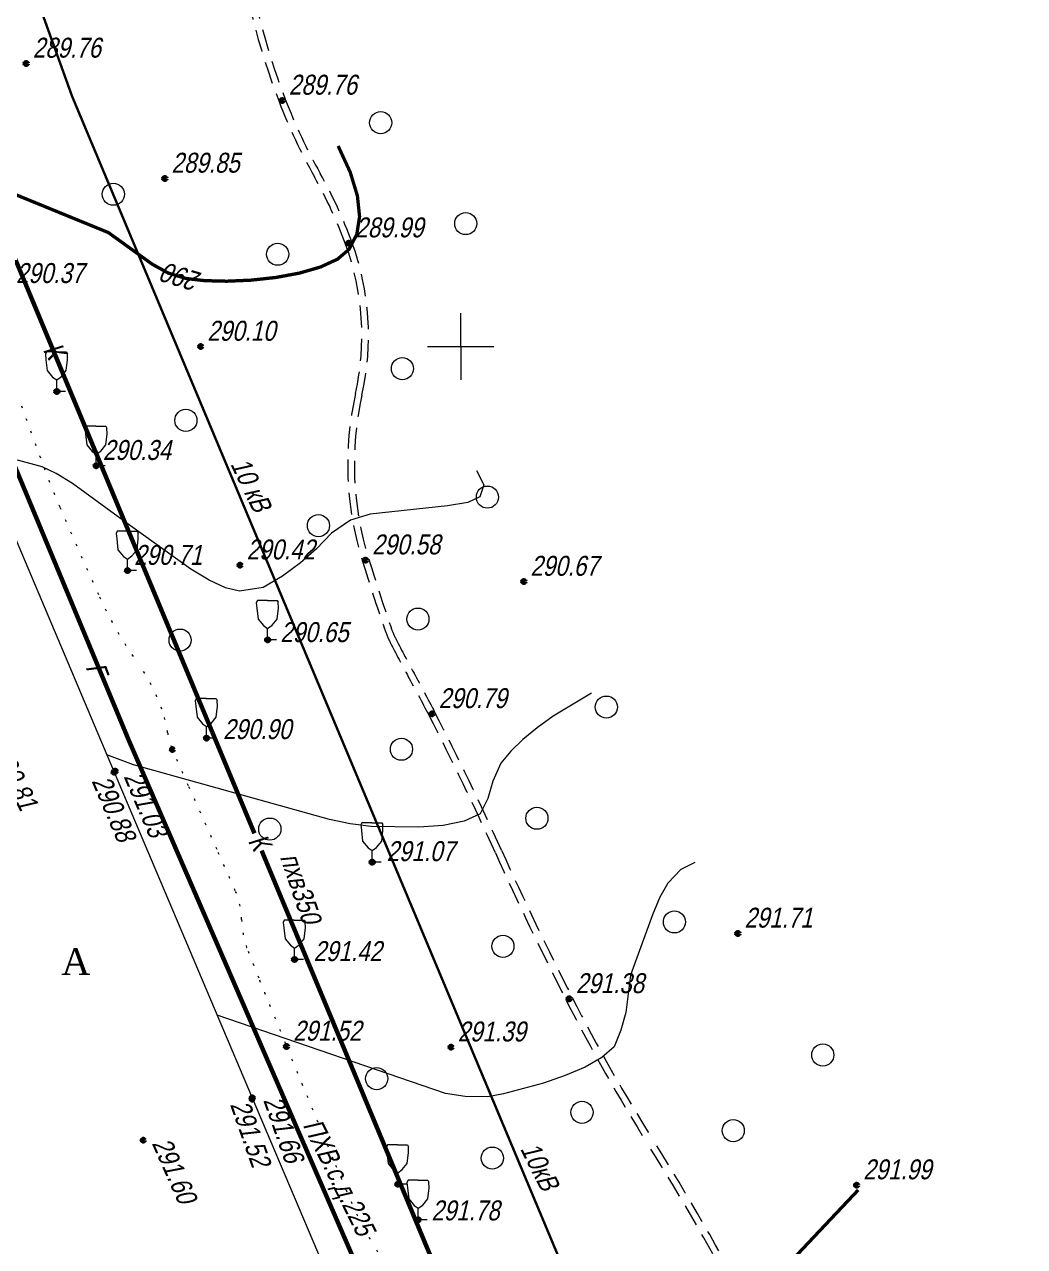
# Model space of a CAD drawing. Header units: metres. Extents: x 5191936 to 10384803, y 4968796 to 9938221.
# Drawn here: x 5192380.3 to 5192425.5, y 4968959.4 to 4969014.5 of the extents above; entities that cross this region are included whole.
import ezdxf

# ---------------------------------------------------------------- set-up
doc = ezdxf.new("R2010")
doc.units = ezdxf.units.M
for name, pattern in [('71100000a', [1, 0, -1]), ('COMMUN', [6, 5, -1]), ('DASHEDX2', [1.5, 1, -0.5])]:
    doc.linetypes.add(name, pattern=pattern)
doc.layers.get('0').update_dxf_attribs({"lineweight": 18})
for name, color, linetype, lineweight in [('31252100', 7, 'Continuous', 18), ('71100000', 7, 'Continuous', 18), ('71133200', 7, 'Continuous', 18), ('Commun', 7, 'Continuous', 18), ('CONTOURS-LABEL', 7, 'Continuous', 18), ('GEO_POINTS', 7, 'Continuous', 18), ('Grid', 7, 'Continuous', 18), ('Otm', 7, 'Continuous', 18), ('R_Поверхность7_CNT-MAJ', 7, 'Continuous', 18), ('R_Поверхность7_CNT-MIN', 7, 'Continuous', 18), ('Sit', 7, 'Continuous', 18), ('Text', 7, 'Continuous', 18), ('Text_com', 7, 'Continuous', 18)]:
    doc.layers.add(name, color=color, linetype=linetype, lineweight=lineweight)
doc.styles.add('eskd', font='ESKD1.shx', dxfattribs={"width": 1.2, "oblique": 15})
doc.styles.get("Standard").update_dxf_attribs({"font": 'arial.ttf', "width": 0.8, "oblique": 13, "height": 0.9})
doc.styles.add('style1', font='times.ttf', dxfattribs={"height": 1})
doc.linetypes.add('KABELww_500', pattern='A,0.0001,-0.4,[131,ltypeshp.shx,S=0.4,R=90,X=0.4,Y=-0.4],0.2,[131,ltypeshp.shx,S=0.2,R=90,X=0.4,Y=-0.2],3.6,[131,ltypeshp.shx,S=0.2,R=-90,X=-0.4,Y=0.2],0.2,[131,ltypeshp.shx,S=0.4,R=-90,X=-0.4,Y=0.4],-0.8,4,-0.4', length=9.6001)

# ---------------------------------------------------------------- blocks, each defined once
blk = doc.blocks.new('71133200')
for p, q in [((-0.924145, 3.560442), (-1.024145, 3.360442)), ((-1.024145, 3.360442), (-0.977382, 2.864397)), ((-0.024145, 3.560442), (-0.924145, 3.560442)), ((-0.024145, 3.560442), (0.875855, 3.560442)), ((0.875855, 3.560442), (0.958164, 3.395824)), ((0.975974, 2.864397), (0.958164, 3.395824)), ((-0.977382, 2.864397), (-0.861899, 1.88241)), ((0.861899, 1.88241), (0.975974, 2.864397)), ((-0.861899, 1.88241), (-0.374616, 1.28565)), ((-0.374616, 1.28565), (0, 1.039723)), ((0, 1.039723), (0.401375, 1.321765)), ((0.401375, 1.321765), (0.861899, 1.88241)), ((0, 0), (0, 1.039723)), ((0.8, 0), (0, 0))]:
    blk.add_line(p, q)
at = {"style": 'eskd', "oblique": 14.99997778}
blk.add_attdef('Z', (1.873004, -0.239356), '', height=2, dxfattribs=at)
blk = doc.blocks.new('31252100a')
blk.add_circle((0, 0), 1)
blk = doc.blocks.new('GRID')
at = {"layer": 'Grid', "color": 104}
blk.add_line((-1.5, 0), (1.5, 0), dxfattribs=at)
for points in [[(0, 0), (0, 1.5)], [(0, 0), (0, -1.5)]]:
    blk.add_lwpolyline(points, dxfattribs=at)

msp = doc.modelspace()

# ---------------------------------------------------------------- linework, layer by layer
at = {"layer": '71100000', "linetype": '71100000a', "ltscale": 0.5}
msp.add_lwpolyline([(5192380.174, 4968997.322, 0.004825), (5192381.193, 4968994.529, 0.011418), (5192381.911, 4968992.742, 0.004977), (5192383.693, 4968988.7, 0.049624), (5192385.401, 4968985.746, -0.070917), (5192386.51, 4968983.624, -0.050439), (5192386.768, 4968982.568, 0.0688), (5192386.985, 4968981.799, 0.000646), (5192387.174, 4968981.37, 0.000224), (5192387.72, 4968980.135, 0.002206), (5192389.031, 4968977.209, -0.003622), (5192389.825, 4968975.424, -0.096766), (5192390.111, 4968974.134, 0.087041), (5192390.401, 4968972.696, 0.002991), (5192390.917, 4968971.4, 0.001287), (5192392.141, 4968968.397, 0.001024), (5192394.355, 4968963.038, 0.003323), (5192395.052, 4968961.392, 0.03711), (5192396.093, 4968959.398, -0.039081), (5192397.074, 4968957.501, -0.003315)], format="xyb", dxfattribs=at)
at = {"layer": 'Commun', "color": 1, "linetype": 'KABELww_500', "lineweight": 30, "elevation": 289.986, "flags": 128}
for points in [[(5192382.466, 4969011.289), (5192370.473, 4969044.589), (5192358.264, 4969072.423), (5192342.751, 4969108.924), (5192335.712, 4969126.684)], [(5192382.466, 4969011.289), (5192415.089, 4968933.441), (5192434.818, 4968889.937), (5192458.845, 4968840.025)]]:
    msp.add_lwpolyline(points, dxfattribs=at)
at = {"layer": 'Commun', "color": 32, "linetype": 'COMMUN', "ltscale": 0.7, "const_width": 0.2, "elevation": 289.283, "flags": 128}
for points in [[(5192372.623, 4969021.398), (5192390.689, 4968978.02)], [(5192391.013, 4968977.241), (5192400.09, 4968955.446)]]:
    msp.add_lwpolyline(points, dxfattribs=at)
at = {"layer": 'Commun', "color": 4, "linetype": 'COMMUN', "ltscale": 0.7, "const_width": 0.2, "flags": 128}
msp.add_lwpolyline([(5192452.716, 4968951.05), (5192445.2, 4968949.396), (5192436.072, 4968929.142), (5192418.49, 4968908.416), (5192417.581, 4968906.66), (5192404.495, 4968937.301), (5192385.012, 4968982.233), (5192372.739, 4969011.765)], dxfattribs=at)
at = {"layer": 'GEO_POINTS', "lineweight": 60}
for centre in [(5192380.383, 4969012.784, 289.763), (5192391.942, 4969011.113, 289.759), (5192386.643, 4969007.59, 289.853), (5192394.944, 4969004.669, 289.988), (5192388.263, 4969000.001, 290.1), (5192381.764, 4968997.974, 290.562), (5192383.548, 4968994.619, 290.336), (5192395.705, 4968990.354, 290.582), (5192384.959, 4968989.882, 290.71), (5192390.039, 4968990.127, 290.424), (5192402.847, 4968989.389, 290.671), (5192391.285, 4968986.754, 290.653), (5192398.707, 4968983.412, 290.795), (5192388.529, 4968982.324, 290.899), (5192386.985, 4968981.799, 290.942), (5192384.361, 4968980.775, 290.883), (5192384.398, 4968980.824, 291.029), (5192396.004, 4968976.721, 291.066), (5192412.513, 4968973.501, 291.709), (5192392.501, 4968972.321, 291.424), (5192404.901, 4968970.544, 291.381), (5192392.141, 4968968.397, 291.524), (5192399.565, 4968968.363, 291.394), (5192390.592, 4968966.074, 291.655), (5192390.581, 4968966.023, 291.522), (5192385.671, 4968964.159, 291.598), (5192397.16, 4968962.174, 291.724), (5192417.876, 4968962.137, 291.99), (5192398.087, 4968960.575, 291.777)]:
    msp.add_circle(centre, 0.06, dxfattribs=at)
at = {"layer": 'R_Поверхность7_CNT-MAJ', "color": 32, "const_width": 0.15, "flags": 128}
for points, elevation in [([(5192394.467, 4969009.059), (5192395.015, 4969007.868), (5192395.338, 4969006.805), (5192395.436, 4969005.871), (5192395.31, 4969005.065), (5192394.959, 4969004.388), (5192394.444, 4969003.948), (5192393.674, 4969003.592), (5192392.72, 4969003.316), (5192391.65, 4969003.118), (5192390.534, 4969002.997), (5192389.442, 4969002.95), (5192388.443, 4969002.975), (5192387.608, 4969003.071), (5192386.798, 4969003.319), (5192386.082, 4969003.713), (5192384.095, 4969005.146), (5192375.602, 4969008.622), (5192374.093, 4969008.646)], 290), ([(5192417.949, 4968961.918), (5192414.535, 4968958.3), (5192414.059, 4968957.711), (5192413.518, 4968957.143), (5192412.815, 4968956.629), (5192412.124, 4968956.262), (5192411.314, 4968955.896), (5192409.44, 4968955.226), (5192408.429, 4968954.951), (5192407.404, 4968954.743), (5192405.419, 4968954.535), (5192404.539, 4968954.581), (5192403.652, 4968954.717), (5192402.759, 4968954.927), (5192400.962, 4968955.492), (5192398.258, 4968956.43), (5192397.36, 4968956.695), (5192393.949, 4968958.149)], 292)]:
    msp.add_lwpolyline(points, dxfattribs=dict(at, elevation=elevation))
at = {"layer": 'R_Поверхность7_CNT-MIN', "color": 32, "flags": 128}
for points, elevation in [([(5192400.71, 4968994.405), (5192401.045, 4968993.758), (5192400.866, 4968993.219), (5192400.33, 4968992.964), (5192399.409, 4968992.808), (5192395.908, 4968992.427), (5192395.021, 4968992.16), (5192394.171, 4968991.567), (5192393.496, 4968990.867), (5192392.773, 4968990.237), (5192391.952, 4968989.639), (5192391.079, 4968989.116), (5192390.02, 4968988.952), (5192389.385, 4968989.11), (5192388.645, 4968989.453), (5192387.823, 4968989.941), (5192385.1, 4968991.906), (5192382.482, 4968993.821), (5192381.741, 4968994.271), (5192381.105, 4968994.564), (5192380.046, 4968994.854), (5192379.155, 4968994.923), (5192378.434, 4968994.77)], 290.5), ([(5192405.91, 4968984.354), (5192404.179, 4968983.312), (5192403.45, 4968982.786), (5192402.811, 4968982.256), (5192402.263, 4968981.724), (5192401.806, 4968981.188), (5192401.457, 4968980.374), (5192401.233, 4968979.592), (5192400.875, 4968978.907), (5192400.159, 4968978.569), (5192399.203, 4968978.378), (5192398.114, 4968978.298), (5192395.955, 4968978.336), (5192395.012, 4968978.456), (5192394.075, 4968978.639), (5192385.236, 4968981.116), (5192384.026, 4968981.567)], 291), ([(5192410.568, 4968976.698), (5192409.946, 4968976.38), (5192409.359, 4968975.765), (5192408.997, 4968975.144), (5192408.656, 4968974.34), (5192407.669, 4968971.619), (5192407.453, 4968969.933), (5192407.233, 4968969.14), (5192406.937, 4968968.382), (5192406.38, 4968967.904), (5192405.613, 4968967.468), (5192404.71, 4968967.08), (5192403.746, 4968966.745), (5192401.933, 4968966.263), (5192401.231, 4968966.128), (5192400.209, 4968966.134), (5192399.318, 4968966.274), (5192389.009, 4968969.807)], 291.5)]:
    msp.add_lwpolyline(points, dxfattribs=dict(at, elevation=elevation))
at = {"layer": 'Sit', "elevation": 287.59, "flags": 128}
msp.add_lwpolyline([(5192357.012, 4969045.085), (5192360.686, 4969036.481), (5192365.791, 4969024.548), (5192376.42, 4968999.523), (5192384.361, 4968980.775), (5192390.592, 4968966.074), (5192395.43, 4968954.653), (5192400.395, 4968943.125), (5192407.902, 4968925.402), (5192412.241, 4968915.107)], dxfattribs=at)
at = {"layer": 'Sit', "linetype": 'DASHEDX2'}
for points in [[(5192382.749, 4969032.669, 0.007412), (5192385.081, 4969028.429, 0.008722), (5192387.179, 4969024.89, 0.001961), (5192388.021, 4969023.536, -0.004281), (5192388.402, 4969022.917, -0.104265), (5192389.874, 4969018.693, 0.059888), (5192391.802, 4969011.059, 0.036223), (5192393.395, 4969007.67, -0.039859), (5192394.803, 4969004.617, -0.143981), (5192395.252, 4968997.874, 0.131018), (5192395.562, 4968990.31, 0.007018), (5192396.559, 4968987.256, 0.034867), (5192396.819, 4968986.641, 0.009275), (5192397.633, 4968985.105, -0.008028), (5192398.573, 4968983.344, -0.012289), (5192401.567, 4968977.137, 0.011484), (5192404.767, 4968970.476, 0.022527), (5192408.457, 4968963.968, -0.019232), (5192412.816, 4968956.398, -0.010593), (5192413.257, 4968955.514, -0.001501), (5192416.236, 4968949.164, -0.041545), (5192418.685, 4968942.509, -0.029346), (5192420.788, 4968932.684, -0.029346)], [(5192383.014, 4969032.809, 0.007412), (5192385.341, 4969028.577, 0.008722), (5192387.434, 4969025.047, 0.001961), (5192388.275, 4969023.695, -0.004281), (5192388.659, 4969023.072, -0.104265), (5192390.172, 4969018.732, 0.059888), (5192392.082, 4969011.167, 0.036223), (5192393.657, 4969007.817, -0.039859), (5192395.085, 4969004.721, -0.143981), (5192395.545, 4968997.809, 0.131018), (5192395.849, 4968990.399, 0.007018), (5192396.843, 4968987.353, 0.034867), (5192397.086, 4968986.777, 0.009275), (5192397.896, 4968985.251, -0.008028), (5192398.84, 4968983.481, -0.012289), (5192401.841, 4968977.26, 0.011484), (5192405.034, 4968970.612, 0.022527), (5192408.712, 4968964.128, -0.019232), (5192413.082, 4968956.538, -0.010593), (5192413.528, 4968955.643, -0.001501), (5192416.508, 4968949.291, -0.041545), (5192418.974, 4968942.589, -0.029346), (5192421.084, 4968932.729, -0.029346)]]:
    msp.add_lwpolyline(points, format="xyb", dxfattribs=at)

# ---------------------------------------------------------------- block references
at = {"layer": '31252100', "color": 7, "xscale": 0.5, "yscale": 0.5, "zscale": 0.5}
for p in [(5192396.39, 4969010.108), (5192384.32, 4969006.878), (5192400.23, 4969005.554), (5192391.737, 4969004.167), (5192397.37, 4968999.003), (5192387.593, 4968996.666), (5192401.208, 4968993.2), (5192393.58, 4968991.914), (5192398.07, 4968987.693), (5192387.334, 4968986.744), (5192406.578, 4968983.721), (5192397.327, 4968981.817), (5192403.44, 4968978.702), (5192391.384, 4968978.209), (5192409.65, 4968974.02), (5192401.907, 4968972.919), (5192416.349, 4968968.011), (5192396.206, 4968966.943), (5192405.477, 4968965.423), (5192412.304, 4968964.596), (5192401.427, 4968963.355)]:
    msp.add_blockref('31252100a', p, dxfattribs=at)
at = {"layer": '71133200', "color": 7, "xscale": 0.5, "yscale": 0.5, "zscale": 0.5}
for p in [(5192381.764, 4968997.974, 290.562), (5192383.548, 4968994.619, 290.336), (5192384.959, 4968989.882, 290.71), (5192391.285, 4968986.754, 290.653), (5192388.529, 4968982.324, 290.899), (5192396.004, 4968976.721, 291.066), (5192392.501, 4968972.321, 291.424), (5192397.16, 4968962.174, 291.724), (5192398.087, 4968960.575, 291.777)]:
    msp.add_blockref('71133200', p, dxfattribs=at)
at = {"layer": 'Grid', "color": 7, "linetype": 'Continuous'}
msp.add_blockref('GRID', (5192400, 4969000), dxfattribs=at)

# ---------------------------------------------------------------- texts
at = {"layer": 'CONTOURS-LABEL', "color": 32, "oblique": 13, "width": 0.8}
msp.add_text('290', height=0.9, rotation=162.9574, dxfattribs=at).set_placement((5192388.36, 4969003.305, 290))
at = {"layer": 'Otm', "oblique": 13, "width": 0.8}
for s, p in [('289.76', (5192380.683, 4969013.044, 289.763)), ('289.76', (5192392.242, 4969011.373, 289.759)), ('289.85', (5192386.943, 4969007.85, 289.853)), ('289.99', (5192395.244, 4969004.929, 289.988)), ('290.37', (5192379.925, 4969002.868, 290.368)), ('290.10', (5192388.563, 4969000.261, 290.1)), ('290.34', (5192383.848, 4968994.879, 290.336)), ('290.58', (5192396.005, 4968990.614, 290.582)), ('290.71', (5192385.259, 4968990.142, 290.71)), ('290.42', (5192390.339, 4968990.387, 290.424)), ('290.67', (5192403.147, 4968989.649, 290.671)), ('290.65', (5192391.859, 4968986.655, 290.653)), ('290.79', (5192399.007, 4968983.672, 290.795)), ('290.90', (5192389.276, 4968982.274, 290.899)), ('291.07', (5192396.657, 4968976.765, 291.066)), ('291.71', (5192412.813, 4968973.761, 291.709)), ('291.42', (5192393.364, 4968972.253, 291.424)), ('291.38', (5192405.201, 4968970.804, 291.381)), ('291.52', (5192392.441, 4968968.657, 291.524)), ('291.39', (5192399.865, 4968968.623, 291.394)), ('291.99', (5192418.176, 4968962.397, 291.99)), ('291.78', (5192398.68, 4968960.544, 291.777))]:
    msp.add_text(s, height=0.9, dxfattribs=at).set_placement(p)
for s, rotation, p in [('290.81', 296.4797, (5192378.763, 4968981.726, 290.812)), ('290.88', 292.966, (5192383.328, 4968980.387, 290.883)), ('291.03', 292.966, (5192384.777, 4968980.586, 291.029)), ('291.52', 289.2095, (5192389.582, 4968965.78, 291.522)), ('291.66', 289.2095, (5192391.081, 4968965.971, 291.655)), ('291.60', 293.7832, (5192386.047, 4968964.03, 291.598))]:
    msp.add_text(s, height=0.9, rotation=rotation, dxfattribs=at).set_placement(p)
at = {"layer": 'Text', "style": 'style1'}
msp.add_text('А', height=1.2, dxfattribs=at).set_placement((5192381.974, 4968971.63))
at = {"layer": 'Text_com', "oblique": 13, "width": 0.8}
for s, rotation, p in [('К', 300.3586, (5192381.119, 4968999.853, 286.771)), ('Г', 290.4382, (5192383.054, 4968985.539, 282.899)), ('К', 300.3586, (5192390.375, 4968977.674, 286.771)), ('пхв350', 288.6048, (5192391.836, 4968976.954, 569.543)), ('ПХВ.с.д.225', 296.1628, (5192392.857, 4968964.852, 856.215)), ('10кВ', 296.6455, (5192402.672, 4968963.783, 568.007))]:
    msp.add_text(s, height=0.9, rotation=rotation, dxfattribs=at).set_placement(p)
at = {"layer": 'Text_com', "color": 1, "oblique": 13, "width": 0.8}
msp.add_text('10 кВ ', height=0.9, rotation=295.6548, dxfattribs=at).set_placement((5192389.589, 4968994.698, 568.007))

doc.saveas('drawing.dxf')
